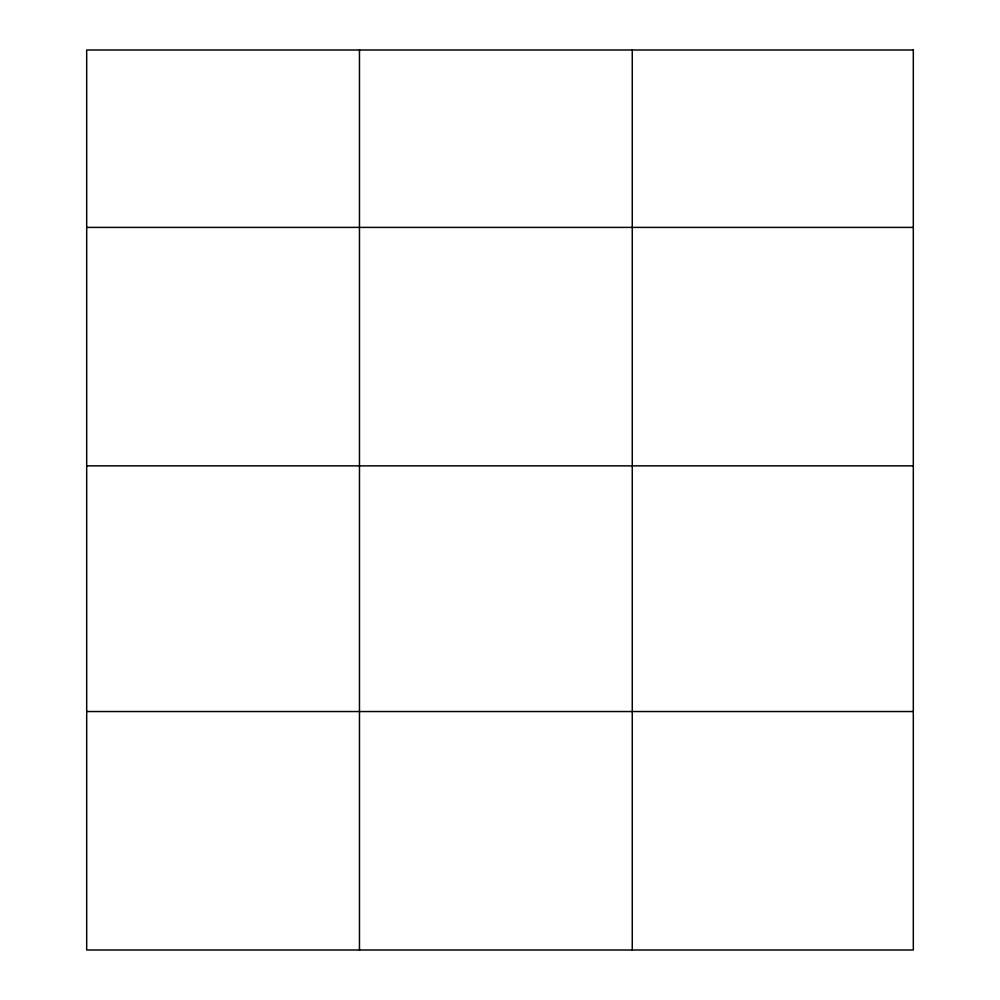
<?xml version="1.0" encoding="UTF-8"?>
<svg xmlns="http://www.w3.org/2000/svg" width="1000" height="1000" viewBox="0 0 1000 1000"><rect width="100%" height="100%" fill="white"/><g stroke="black" fill="none" stroke-linecap="round" stroke-linejoin="round"><path stroke-width="1.5" d="M86.688 227.4L913.312 227.4M86.688 465.863L913.312 465.863M86.688 711.538L913.312 711.538M632.263 50L632.263 950M359.475 50L359.475 950M913.312 50L86.688 50L86.688 950L913.312 950L913.312 50"/></g></svg>
